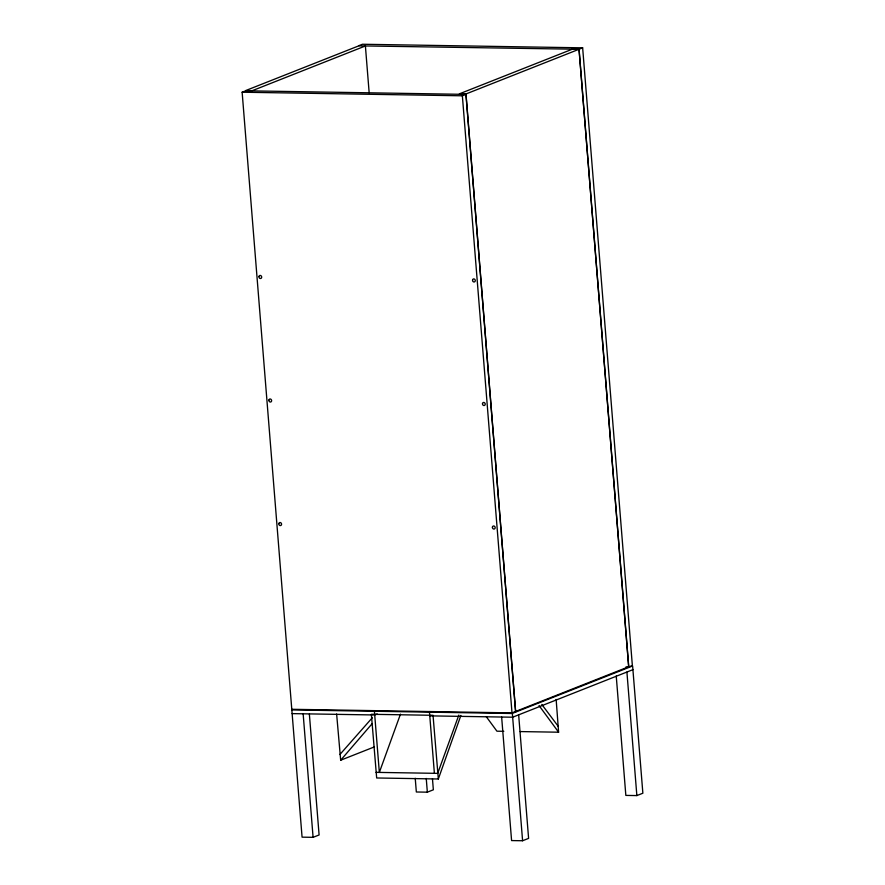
<?xml version="1.0" encoding="UTF-8"?>
<svg xmlns="http://www.w3.org/2000/svg" width="885" height="885" viewBox="0 0 885 885"><rect width="100%" height="100%" fill="white"/><g stroke="black" fill="none" stroke-linecap="round" stroke-linejoin="round"><path stroke-width="1.33" d="M438.329 778.988L433.03 715.301L371.368 714.295L376.667 777.981L438.329 778.988L460.897 715.412M400.474 714.14L379.344 772.417L374.366 710.644M458.828 715.091L437.699 773.368L376.036 772.362M336.632 714.007L340.67 760.215L372.231 723.576M339.895 754.518L372.286 717.768M358.834 45.677L362.441 44.25L582.651 47.834L632.355 665.531L628.748 666.958L625.994 666.914M309.374 714.173L319.098 834.964L313.091 837.332L302.073 837.155L242.136 92.217L245.742 90.79L465.952 94.385L515.656 712.071M628.748 666.958L579.044 49.261L572.44 49.151L459.381 93.843L465.986 93.954L582.651 47.834M242.136 92.217L462.357 95.801L465.952 94.385M377.22 713.974L374.72 714.969L292.138 713.62M340.67 760.215L374.3 746.929M632.919 669.668L512.658 717.215L429.767 715.865M415.231 778.269L416.337 791.986L427.344 792.175L433.351 789.796L432.466 778.811M501.64 717.027L511.585 840.573L522.592 840.75L528.599 838.372L518.654 714.837M616.237 675.985L625.839 795.405L636.857 795.582L642.864 793.214L632.62 665.962L512.05 713.498L462.357 95.801M291.784 709.294L512.006 712.89L628.671 666.77L579.044 49.261L358.779 45.854L245.72 90.547L252.336 90.657L365.394 45.965L369.167 92.792M291.84 709.914L512.36 713.509L522.592 840.75M503.797 731.309L496.939 731.198L486.363 716.784M520.236 731.574L558.601 732.205L556.145 699.438M541.797 704.449L558.313 726.441M539.065 705.588L558.601 732.205M626.912 672.047L636.857 795.582M429.424 711.54L434.391 773.313M426.249 778.446L427.344 792.175M303.146 713.797L313.091 837.332M465.986 93.954L515.612 711.463M472.546 280.025A1.571 1.35 68.4 0 0 474.393 281.939A1.571 1.35 68.4 0 0 474.802 279.372A1.571 1.35 68.4 0 0 472.546 280.025M482.491 403.56A1.571 1.35 68.4 0 0 484.327 405.485A1.571 1.35 68.4 0 0 484.737 402.907A1.571 1.35 68.4 0 0 482.491 403.56M492.425 527.106A1.571 1.35 68.4 0 0 494.272 529.02A1.571 1.35 68.4 0 0 494.682 526.442A1.571 1.35 68.4 0 0 492.425 527.106M268.885 400.086A1.571 1.35 68.4 0 0 270.721 402A1.571 1.35 68.4 0 0 271.131 399.434A1.571 1.35 68.4 0 0 268.885 400.086M258.94 276.54A1.571 1.35 68.4 0 0 260.776 278.465A1.571 1.35 68.4 0 0 261.186 275.888A1.571 1.35 68.4 0 0 258.94 276.54M278.819 523.621A1.571 1.35 68.4 0 0 280.656 525.546A1.571 1.35 68.4 0 0 281.065 522.969A1.571 1.35 68.4 0 0 278.819 523.621"/></g></svg>
